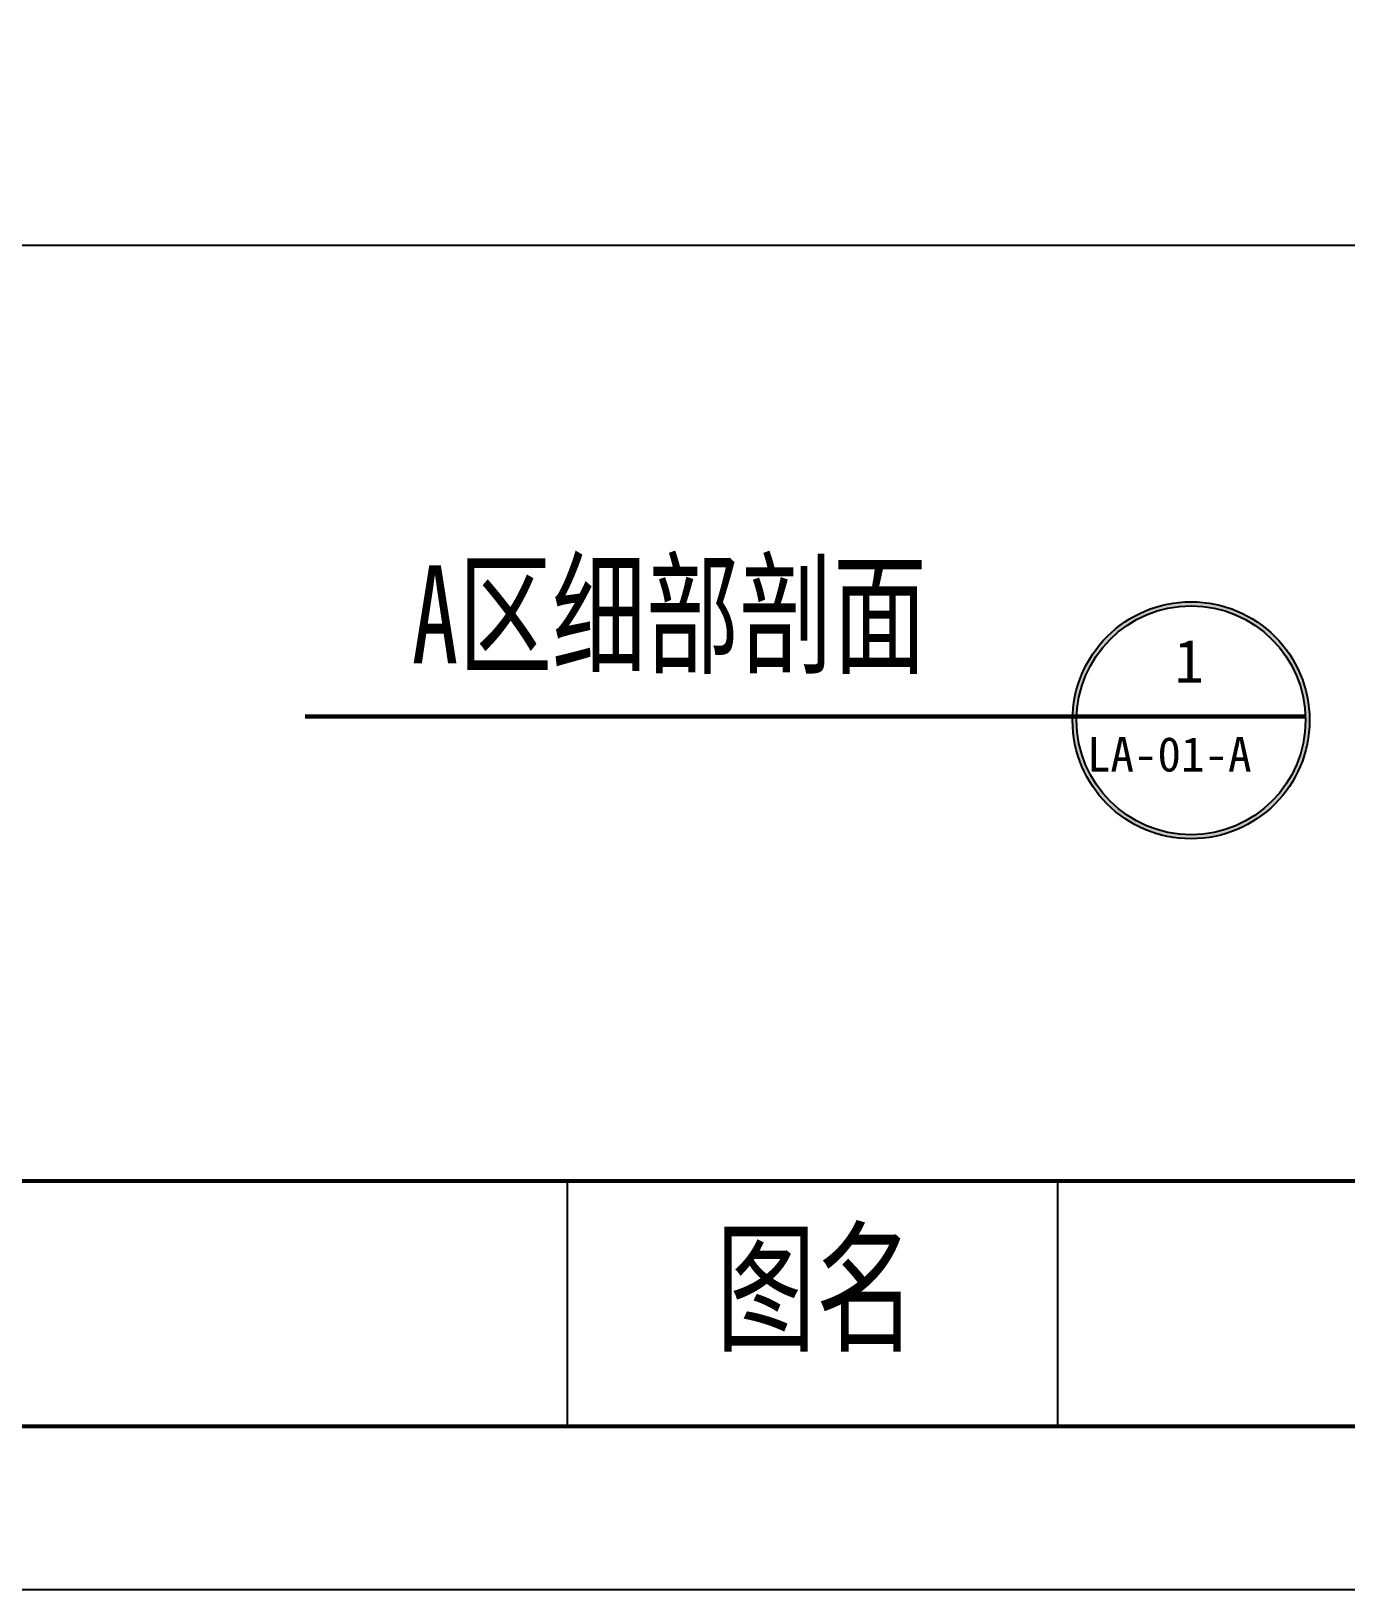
# Model space of a CAD drawing. Extents: x -2485 to 10115, y 1417 to 7253.
# Drawn here: x 3312 to 4116, y 1417 to 2370 of the extents above; entities that cross this region are included whole.
import ezdxf

# ---------------------------------------------------------------- set-up
doc = ezdxf.new("R2010")
doc.units = 0
doc.header["$MEASUREMENT"] = 0
for name, color, linetype in [('LEVEL', 2, 'CONTINUOUS'), ('TEXT', 41, 'CONTINUOUS'), ('TK', 1, 'CONTINUOUS')]:
    doc.layers.add(name, color=color, linetype=linetype)
doc.styles.add('STYLE1', font='SimSun.ttf', dxfattribs={"width": 0.7})

msp = doc.modelspace()

# ---------------------------------------------------------------- hatches: boundary and pattern name
at = {"layer": 'TEXT', "linetype": 'CONTINUOUS'}
h = msp.add_hatch(color=256, dxfattribs=at)
edge = h.paths.add_edge_path()
edge.add_arc((4021.41, 1948.74), 72.5, 0, 360)
edge = h.paths.add_edge_path(flags=16)
edge.add_arc((4021.41, 1948.74), 70, 0, 360)

# ---------------------------------------------------------------- linework, layer by layer
at = {"layer": 'LEVEL'}
msp.add_line((2255.96, 2239.35), (5279.34, 2239.35), dxfattribs=at)
at = {"layer": 'TEXT', "linetype": 'CONTINUOUS', "const_width": 2.5}
msp.add_lwpolyline([(3479.44, 1951.04), (4091.38, 1951.04)], dxfattribs=at)
at = {"layer": 'TEXT', "linetype": 'CONTINUOUS'}
for radius in [72.5, 70]:
    msp.add_circle((4021.41, 1948.74), radius, dxfattribs=at)
at = {"layer": 'TK', "linetype": 'CONTINUOUS'}
for p, q in [((3639.98, 1516.95), (3639.98, 1666.95)), ((3939.98, 1516.95), (3939.98, 1666.95)), ((5814.98, 1516.95), (1964.98, 1516.95)), ((5914.98, 1416.95), (1714.98, 1416.95))]:
    msp.add_line(p, q, dxfattribs=at)
at = {"layer": 'TK', "linetype": 'CONTINUOUS', "const_width": 2.5}
for points in [[(1964.98, 4266.95), (1964.98, 1516.95), (5814.98, 1516.95), (5814.98, 4266.95), (1964.98, 4266.95)], [(1964.98, 1666.95), (5814.98, 1666.95)]]:
    msp.add_lwpolyline(points, dxfattribs=at)

# ---------------------------------------------------------------- texts
at = {"layer": 'TEXT', "linetype": 'CONTINUOUS', "style": 'STYLE1', "width": 0.7}
msp.add_text('A区细部剖面', height=60, dxfattribs=at).set_placement((3544.71, 1983.5))
at = {"layer": 'TEXT', "linetype": 'CONTINUOUS'}
for s, height, p in [('1', 26.44, (4011.25, 1971.68)), ('LA-01-A', 21.15, (3957.71, 1917.4))]:
    msp.add_text(s, height=height, dxfattribs=at).set_placement(p)
at = {"layer": 'TK', "linetype": 'CONTINUOUS', "style": 'STYLE1', "width": 0.7}
msp.add_text('图名', height=64, dxfattribs=at).set_placement((3730.88, 1569.55))

doc.saveas('drawing.dxf')
